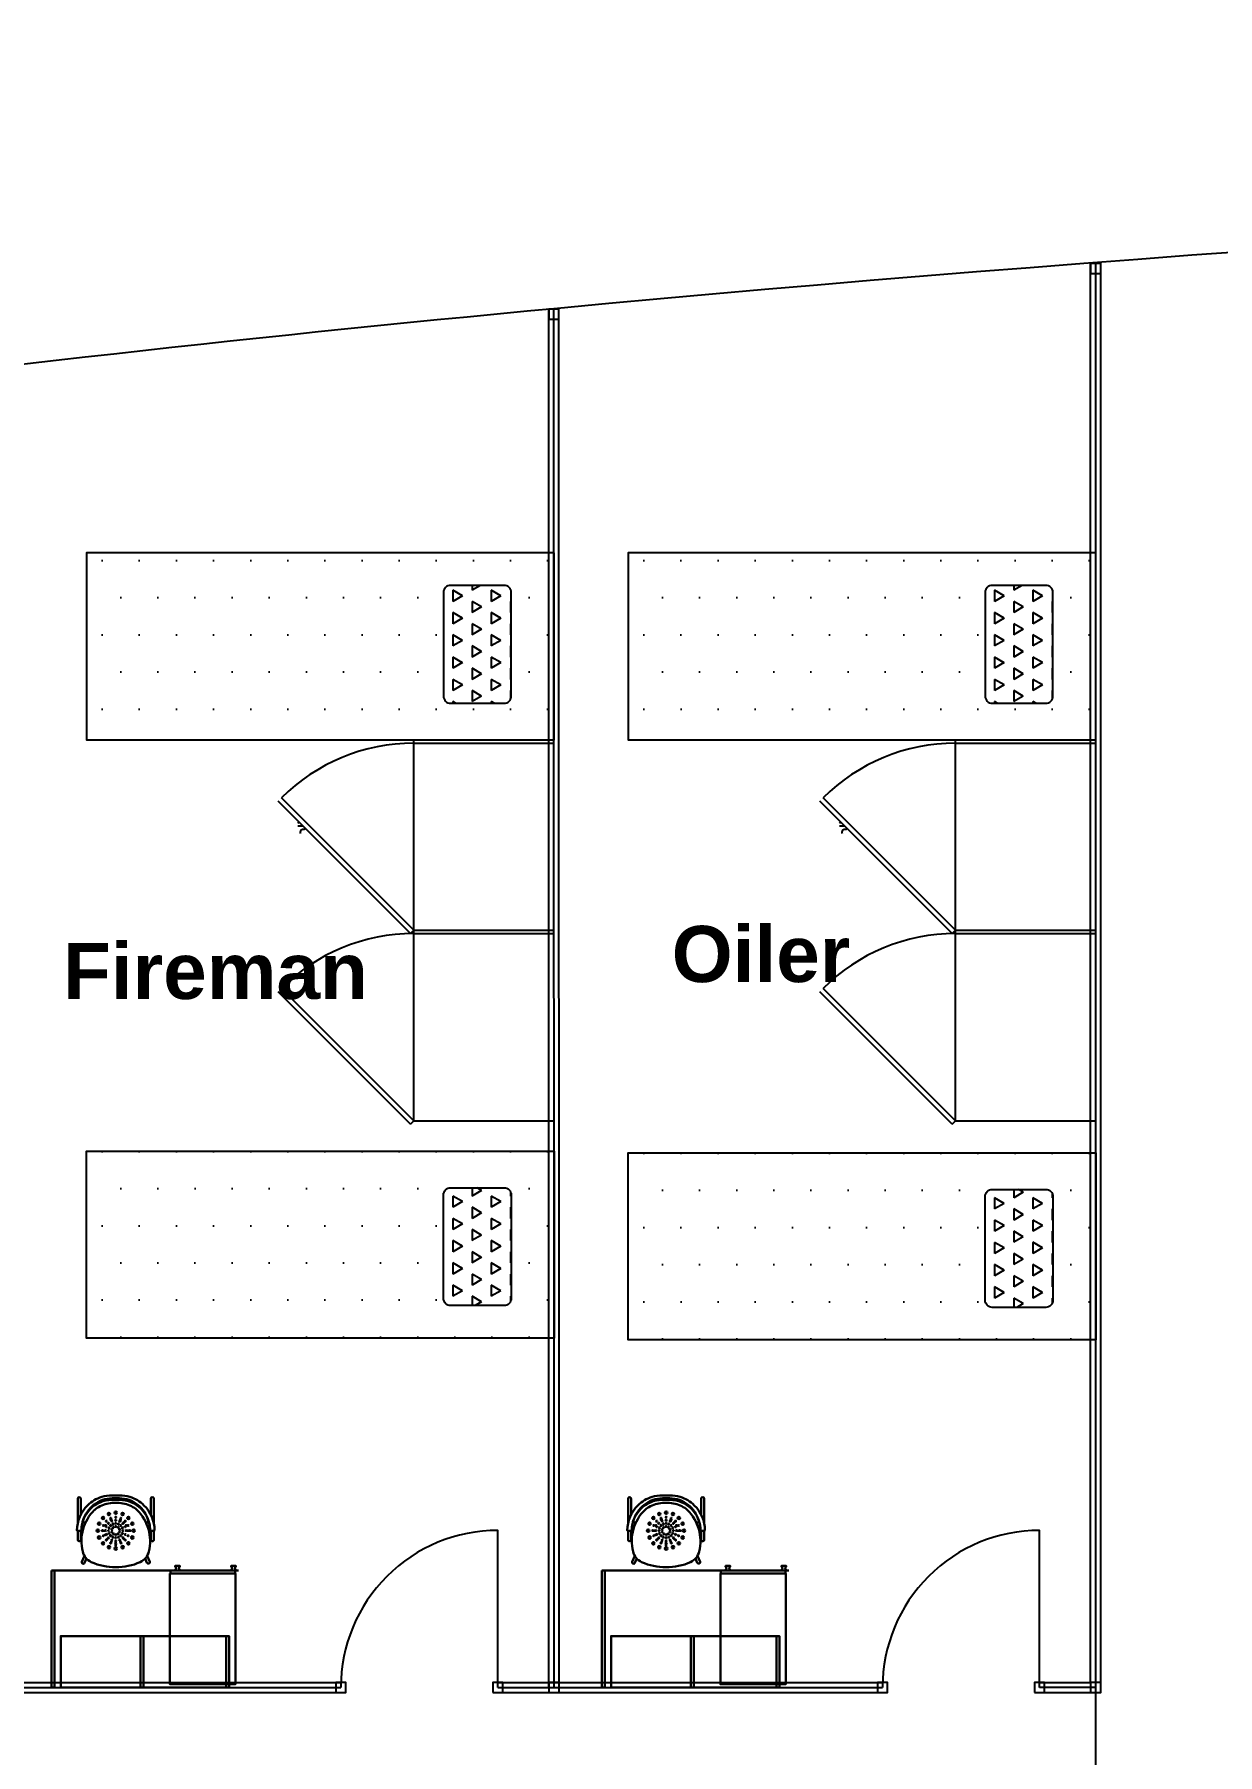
# Model space of a CAD drawing. Header units: millimetres. Extents: x 2592 to 2762, y 1632 to 1753.
# Drawn here: x 2618.4 to 2624.26, y 1702.19 to 1710.7 of the extents above; entities that cross this region are included whole.
import ezdxf

# ---------------------------------------------------------------- set-up
doc = ezdxf.new("R2010")
doc.units = ezdxf.units.MM
doc.linetypes.add('ACAD_ISO02W100', pattern=[15, 12, -3])
for name, color, linetype in [('-1', 7, 'Continuous'), ('15', 7, 'Continuous'), ('Layer3', 7, 'Continuous')]:
    doc.layers.add(name, color=color, linetype=linetype)
doc.layers.add('FURNITURE', color=7, linetype='Continuous', lineweight=30)
doc.styles.get("Standard").update_dxf_attribs({"font": 'Arial.ttf'})

msp = doc.modelspace()

# ---------------------------------------------------------------- hatches: boundary and pattern name
h = msp.add_hatch()
h.set_pattern_fill('DOTS', color=105, scale=0.115818, style=0)
h.set_pattern_definition([(180, (3318.78696, 1916.04606), (-0.09193087, 0.183861737), [0, -0.183861737])])
h.paths.add_polyline_path([(2618.6552, 1708.1368), (2620.9716, 1708.1368), (2620.9716, 1707.2103), (2618.6552, 1707.2103)])
h.paths.add_polyline_path([(2620.4257, 1707.4116, 0.414214), (2620.4604, 1707.3769), (2620.7262, 1707.3769, 0.414214), (2620.761, 1707.4116), (2620.761, 1707.9263, 0.414214), (2620.7262, 1707.9611), (2620.4604, 1707.9611, 0.414214), (2620.4257, 1707.9263)], flags=16)
h = msp.add_hatch()
h.set_pattern_fill('DOTS', color=105, scale=0.115818, style=0)
h.set_pattern_definition([(180, (3321.47024, 1916.04606), (-0.09193087, 0.183861737), [0, -0.183861737])])
h.paths.add_polyline_path([(2621.3385, 1708.1368), (2623.6548, 1708.1368), (2623.6548, 1707.2103), (2621.3385, 1707.2103)])
h.paths.add_polyline_path([(2623.1089, 1707.4116, 0.414214), (2623.1437, 1707.3769), (2623.4095, 1707.3769, 0.414214), (2623.4442, 1707.4116), (2623.4442, 1707.9263, 0.414214), (2623.4095, 1707.9611), (2623.1437, 1707.9611, 0.414214), (2623.1089, 1707.9263)], flags=16)
h = msp.add_hatch()
h.set_pattern_fill('TRIANG', color=1, scale=0.011582, angle=-90, style=0)
h.set_pattern_definition([(210, (2589.75449, 1892.15292), (-0.09553735, 0.055158506), [0.05515852, -0.05515852]), (150, (2589.75449, 1892.15292), (-7e-09, 0.110317024), [0.05515852, -0.05515852]), (270, (2589.70673, 1892.1805), (-0.09553734, -0.05515852), [0.05515852, -0.05515852])])
h.paths.add_polyline_path([(2620.4242, 1707.4261, 0.414214), (2620.459, 1707.3913), (2620.7248, 1707.3913, 0.414214), (2620.7595, 1707.4261), (2620.7595, 1707.9408, 0.414214), (2620.7248, 1707.9755), (2620.459, 1707.9755, 0.414214), (2620.4242, 1707.9408)])
h = msp.add_hatch()
h.set_pattern_fill('TRIANG', color=1, scale=0.011582, angle=-90, style=0)
h.set_pattern_definition([(210, (2592.437775, 1892.15292), (-0.09553735, 0.055158506), [0.05515852, -0.05515852]), (150, (2592.437775, 1892.15292), (-7e-09, 0.110317024), [0.05515852, -0.05515852]), (270, (2592.39001, 1892.1805), (-0.09553734, -0.05515852), [0.05515852, -0.05515852])])
h.paths.add_polyline_path([(2623.1075, 1707.4261, 0.414214), (2623.1423, 1707.3913), (2623.4081, 1707.3913, 0.414214), (2623.4428, 1707.4261), (2623.4428, 1707.9408, 0.414214), (2623.4081, 1707.9755), (2623.1423, 1707.9755, 0.414214), (2623.1075, 1707.9408)])
h = msp.add_hatch()
h.set_pattern_fill('DOTS', color=105, scale=0.115818, style=0)
h.set_pattern_definition([(180, (3318.78696, 1930.03487), (-0.09193087, 0.183861737), [0, -0.183861737])])
h.paths.add_polyline_path([(2618.6552, 1704.2472), (2620.9716, 1704.2472), (2620.9716, 1705.1737), (2618.6552, 1705.1737)])
h.paths.add_polyline_path([(2620.4257, 1704.9724, -0.414214), (2620.4604, 1705.0071), (2620.7262, 1705.0071, -0.414214), (2620.761, 1704.9724), (2620.761, 1704.4576, -0.414214), (2620.7262, 1704.4229), (2620.4604, 1704.4229, -0.414214), (2620.4257, 1704.4576)], flags=16)
h = msp.add_hatch()
h.set_pattern_fill('DOTS', color=105, scale=0.115818, style=0)
h.set_pattern_definition([(180, (3321.47024, 1930.02642), (-0.09193087, 0.183861737), [0, -0.183861737])])
h.paths.add_polyline_path([(2621.3385, 1704.2387), (2623.6548, 1704.2387), (2623.6548, 1705.1653), (2621.3385, 1705.1653)])
h.paths.add_polyline_path([(2623.1089, 1704.9639, -0.414214), (2623.1437, 1704.9987), (2623.4095, 1704.9987, -0.414214), (2623.4442, 1704.9639), (2623.4442, 1704.4492, -0.414214), (2623.4095, 1704.4144), (2623.1437, 1704.4144, -0.414214), (2623.1089, 1704.4492)], flags=16)
h = msp.add_hatch()
h.set_pattern_fill('TRIANG', color=1, scale=0.011582, angle=-90, style=0)
h.set_pattern_definition([(210, (2589.75449, 1906.141735), (-0.09553735, 0.055158506), [0.05515852, -0.05515852]), (150, (2589.75449, 1906.141735), (-7e-09, 0.110317024), [0.05515852, -0.05515852]), (270, (2589.70673, 1906.16931), (-0.09553734, -0.055158518), [0.05515852, -0.05515852])])
h.paths.add_polyline_path([(2620.4242, 1704.9579, -0.414214), (2620.459, 1704.9927), (2620.7248, 1704.9927, -0.414214), (2620.7595, 1704.9579), (2620.7595, 1704.4432, -0.414214), (2620.7248, 1704.4085), (2620.459, 1704.4085, -0.414214), (2620.4242, 1704.4432)])
h = msp.add_hatch()
h.set_pattern_fill('TRIANG', color=1, scale=0.011582, angle=-90, style=0)
h.set_pattern_definition([(210, (2592.437775, 1906.13328), (-0.09553735, 0.055158506), [0.05515852, -0.05515852]), (150, (2592.437775, 1906.13328), (-7e-09, 0.110317024), [0.05515852, -0.05515852]), (270, (2592.39001, 1906.16086), (-0.09553734, -0.055158518), [0.05515852, -0.05515852])])
h.paths.add_polyline_path([(2623.1075, 1704.9495, -0.414214), (2623.1423, 1704.9842), (2623.4081, 1704.9842, -0.414214), (2623.4428, 1704.9495), (2623.4428, 1704.4347, -0.414214), (2623.4081, 1704.4), (2623.1423, 1704.4, -0.414214), (2623.1075, 1704.4347)])

# ---------------------------------------------------------------- linework, layer by layer
at = {"layer": '-1', "color": 7}
for points in [[(2620.6936, 1702.5178), (2620.6936, 1703.2956, 0.414214), (2619.9158, 1702.5178)], [(2623.3769, 1702.5178), (2623.3769, 1703.2956, 0.414214), (2622.5991, 1702.5178)]]:
    msp.add_lwpolyline(points, format="xyb", dxfattribs=at)
for p, q in [((2623.6548, 1703.5956), (2623.6548, 1709.5717)), ((2623.6548, 1702.5178), (2623.3769, 1702.5178))]:
    msp.add_line(p, q)
at = {"color": 2}
for p, q in [((2620.2767, 1707.2103), (2620.9716, 1707.2103)), ((2620.2767, 1707.2103), (2620.9716, 1707.2103)), ((2620.2767, 1707.1939), (2620.2767, 1707.2103)), ((2620.2767, 1707.2103), (2620.9716, 1707.2103)), ((2622.9599, 1707.2103), (2623.6548, 1707.2103)), ((2622.9599, 1707.2103), (2623.6548, 1707.2103)), ((2622.9599, 1707.1939), (2622.9599, 1707.2103)), ((2622.9599, 1707.2103), (2623.6548, 1707.2103)), ((2620.2767, 1706.2673), (2620.2767, 1707.1939)), ((2620.2767, 1707.1939), (2620.9716, 1707.1939)), ((2622.9599, 1706.2673), (2622.9599, 1707.1939)), ((2622.9599, 1707.1939), (2623.6548, 1707.1939)), ((2620.2603, 1706.2509), (2619.6051, 1706.9061)), ((2620.2767, 1706.2673), (2619.6215, 1706.9225)), ((2622.9436, 1706.2509), (2622.2884, 1706.9061)), ((2622.9599, 1706.2673), (2622.3048, 1706.9225)), ((2619.7025, 1706.7846), (2619.7257, 1706.7846)), ((2622.3858, 1706.7846), (2622.4089, 1706.7846)), ((2620.2603, 1706.2837), (2620.2767, 1706.2673)), ((2622.9436, 1706.2837), (2622.9599, 1706.2673)), ((2620.2603, 1706.2509), (2620.2767, 1706.2673)), ((2620.2767, 1706.2673), (2620.9716, 1706.2673)), ((2620.2767, 1706.2673), (2620.9716, 1706.2673)), ((2620.2767, 1706.2509), (2620.2767, 1706.2673)), ((2620.2767, 1706.2673), (2620.9716, 1706.2673)), ((2620.2767, 1706.2673), (2620.9716, 1706.2673)), ((2620.2767, 1706.2673), (2620.9716, 1706.2673)), ((2620.2767, 1705.3244), (2620.2767, 1706.2509)), ((2620.2767, 1706.2509), (2620.9716, 1706.2509)), ((2622.9436, 1706.2509), (2622.9599, 1706.2673)), ((2622.9599, 1706.2673), (2623.6548, 1706.2673)), ((2622.9599, 1706.2673), (2623.6548, 1706.2673)), ((2622.9599, 1706.2509), (2622.9599, 1706.2673)), ((2622.9599, 1706.2673), (2623.6548, 1706.2673)), ((2622.9599, 1706.2673), (2623.6548, 1706.2673)), ((2622.9599, 1706.2673), (2623.6548, 1706.2673)), ((2622.9599, 1705.3244), (2622.9599, 1706.2509)), ((2622.9599, 1706.2509), (2623.6548, 1706.2509)), ((2620.2603, 1705.308), (2619.6051, 1705.9632)), ((2620.2767, 1705.3244), (2619.6215, 1705.9796)), ((2622.9436, 1705.308), (2622.2884, 1705.9632)), ((2622.9599, 1705.3244), (2622.3048, 1705.9796)), ((2620.2603, 1705.3408), (2620.2767, 1705.3244)), ((2622.9436, 1705.3408), (2622.9599, 1705.3244)), ((2620.2603, 1705.308), (2620.2767, 1705.3244)), ((2620.2767, 1705.3244), (2620.9716, 1705.3244)), ((2620.2767, 1705.3244), (2620.9716, 1705.3244)), ((2622.9436, 1705.308), (2622.9599, 1705.3244)), ((2622.9599, 1705.3244), (2623.6548, 1705.3244)), ((2622.9599, 1705.3244), (2623.6548, 1705.3244))]:
    msp.add_line(p, q, dxfattribs=at)
for points in [[(2623.6298, 1709.5198), (2623.6798, 1709.5198), (2623.6798, 1709.5698), (2623.6298, 1709.5698)], [(2620.9462, 1709.2939), (2620.9962, 1709.2939), (2620.9962, 1709.3439), (2620.9462, 1709.3439)], [(2620.9716, 1708.1368), (2618.6552, 1708.1368), (2618.6552, 1707.2103), (2620.9716, 1707.2103)], [(2623.6548, 1708.1368), (2621.3385, 1708.1368), (2621.3385, 1707.2103), (2623.6548, 1707.2103)], [(2620.9716, 1704.2472), (2618.6552, 1704.2472), (2618.6552, 1705.1737), (2620.9716, 1705.1737)], [(2623.6548, 1704.2387), (2621.3385, 1704.2387), (2621.3385, 1705.1653), (2623.6548, 1705.1653)], [(2619.8908, 1702.4928), (2619.9408, 1702.4928), (2619.9408, 1702.5428), (2619.8908, 1702.5428)], [(2620.6686, 1702.4928), (2620.7186, 1702.4928), (2620.7186, 1702.5428), (2620.6686, 1702.5428)], [(2620.9466, 1702.4928), (2620.9966, 1702.4928), (2620.9966, 1702.5428), (2620.9466, 1702.5428)], [(2622.5741, 1702.4928), (2622.6241, 1702.4928), (2622.6241, 1702.5428), (2622.5741, 1702.5428)], [(2623.3519, 1702.4928), (2623.4019, 1702.4928), (2623.4019, 1702.5428), (2623.3519, 1702.5428)], [(2623.6298, 1702.4928), (2623.6798, 1702.4928), (2623.6798, 1702.5428), (2623.6298, 1702.5428)]]:
    msp.add_lwpolyline(points, close=True)
at = {"color": 1}
for points in [[(2620.4242, 1707.9408), (2620.4242, 1707.4261, 0.414214), (2620.459, 1707.3913), (2620.7248, 1707.3913, 0.414214), (2620.7595, 1707.4261), (2620.7595, 1707.9408, 0.414214), (2620.7248, 1707.9755), (2620.459, 1707.9755, 0.414214)], [(2623.1075, 1707.9408), (2623.1075, 1707.4261, 0.414214), (2623.1423, 1707.3913), (2623.4081, 1707.3913, 0.414214), (2623.4428, 1707.4261), (2623.4428, 1707.9408, 0.414214), (2623.4081, 1707.9755), (2623.1423, 1707.9755, 0.414214)], [(2620.4242, 1704.4432), (2620.4242, 1704.9579, -0.414214), (2620.459, 1704.9927), (2620.7248, 1704.9927, -0.414214), (2620.7595, 1704.9579), (2620.7595, 1704.4432, -0.414214), (2620.7248, 1704.4085), (2620.459, 1704.4085, -0.414214)], [(2623.1075, 1704.4347), (2623.1075, 1704.9495, -0.414214), (2623.1423, 1704.9842), (2623.4081, 1704.9842, -0.414214), (2623.4428, 1704.9495), (2623.4428, 1704.4347, -0.414214), (2623.4081, 1704.4), (2623.1423, 1704.4, -0.414214)]]:
    msp.add_lwpolyline(points, format="xyb", close=True, dxfattribs=at)
at = {"color": 2, "ltscale": 0.1}
for points in [[(2619.702, 1706.7983), (2619.7074, 1706.8038), (2619.7402, 1706.7711)], [(2622.3852, 1706.7983), (2622.3907, 1706.8038), (2622.4235, 1706.7711)], [(2619.7402, 1706.7711), (2619.7347, 1706.7656)], [(2622.4235, 1706.7711), (2622.418, 1706.7656)]]:
    msp.add_lwpolyline(points, dxfattribs=at)
at = {"color": 2}
for centre in [(2620.2767, 1706.2673), (2622.9599, 1706.2673), (2620.2767, 1705.3244), (2622.9599, 1705.3244)]:
    msp.add_arc(centre, 0.9265, 90, 135, dxfattribs=at)
at = {"color": 2, "ltscale": 0.1}
for centre in [(2619.729, 1706.7517), (2622.4123, 1706.7517)]:
    msp.add_arc(centre, 0.0151, 67.61986, 202.38014, dxfattribs=at)
at = {"layer": '15'}
for p, q in [((2620.9716, 1702.5178), (2620.9712, 1709.3439)), ((2618.0103, 1702.5178), (2619.9158, 1702.5178)), ((2620.6936, 1702.5178), (2622.5991, 1702.5178))]:
    msp.add_line(p, q, dxfattribs=at)
at = {"layer": '15', "linetype": 'ACAD_ISO02W100'}
msp.add_line((2623.6552, 1701.7685), (2623.6548, 1703.5956), dxfattribs=at)
at = {"layer": '15'}
msp.add_open_spline([(2595.4177, 1703.4766), (2597.9896, 1705.1558), (2607.4952, 1707.4045), (2618.8266, 1709.5475), (2646.5254, 1710.6884), (2663.2577, 1710.6345), (2684.8698, 1710.8059), (2704.7942, 1709.4347), (2716.9406, 1704.9596), (2720.8421, 1701.6755), (2721.7541, 1699.1949), (2720.8418, 1696.6038), (2716.9403, 1693.3196), (2704.7938, 1688.8446), (2684.8694, 1687.4734), (2663.2573, 1687.6447), (2646.5251, 1687.5908), (2618.8263, 1688.7317), (2607.4948, 1690.8747), (2597.9892, 1693.1234), (2595.4173, 1694.8026)], degree=3, knots=[0, 0, 0, 0, 7.869222, 26.748757, 42.740066, 76.819194, 100.648485, 122.401168, 132.015576, 139.770971, 139.770971, 139.770971, 147.526365, 157.140773, 178.893456, 202.722747, 236.801876, 252.793184, 271.67272, 279.541942, 279.541942, 279.541942, 279.541942], dxfattribs=at)
at = {"layer": 'FURNITURE', "color": 3, "ltscale": 0.1}
for p, q in [((2618.7822, 1703.4687), (2618.8007, 1703.4687)), ((2618.8192, 1703.4687), (2618.8007, 1703.4687)), ((2621.5084, 1703.4687), (2621.527, 1703.4687)), ((2621.5455, 1703.4687), (2621.527, 1703.4687)), ((2618.6124, 1703.4526), (2618.6124, 1703.3314)), ((2618.627, 1703.4526), (2618.627, 1703.373)), ((2618.7822, 1703.4543), (2618.8192, 1703.4543)), ((2618.7822, 1703.4463), (2618.8007, 1703.4463)), ((2618.809, 1703.4324), (2618.7936, 1703.4324)), ((2618.8192, 1703.4463), (2618.8007, 1703.4463)), ((2618.9744, 1703.4526), (2618.9744, 1703.373)), ((2618.9891, 1703.4526), (2618.9891, 1703.3314)), ((2621.3386, 1703.4526), (2621.3386, 1703.3314)), ((2621.3533, 1703.4526), (2621.3533, 1703.373)), ((2621.5084, 1703.4543), (2621.5455, 1703.4543)), ((2621.5084, 1703.4463), (2621.527, 1703.4463)), ((2621.5352, 1703.4324), (2621.5198, 1703.4324)), ((2621.5455, 1703.4463), (2621.527, 1703.4463)), ((2621.7006, 1703.4526), (2621.7006, 1703.373)), ((2621.7153, 1703.4526), (2621.7153, 1703.3314)), ((2618.6294, 1703.2937), (2618.6101, 1703.2937)), ((2618.6124, 1703.2937), (2618.6124, 1703.2482)), ((2618.627, 1703.2937), (2618.627, 1703.2482)), ((2618.6329, 1703.3193), (2618.6449, 1703.3193)), ((2618.636, 1703.334), (2618.651, 1703.334)), ((2618.7263, 1703.3087), (2618.7264, 1703.3087)), ((2618.966, 1703.334), (2618.9504, 1703.334)), ((2618.9689, 1703.3193), (2618.9566, 1703.3193)), ((2618.9721, 1703.2937), (2618.9914, 1703.2937)), ((2618.9744, 1703.2937), (2618.9744, 1703.2482)), ((2618.9891, 1703.2937), (2618.9891, 1703.2482)), ((2621.3556, 1703.2937), (2621.3363, 1703.2937)), ((2621.3386, 1703.2937), (2621.3386, 1703.2482)), ((2621.3533, 1703.2937), (2621.3533, 1703.2482)), ((2621.3591, 1703.3193), (2621.3711, 1703.3193)), ((2621.3622, 1703.334), (2621.3773, 1703.334)), ((2621.4526, 1703.3087), (2621.4527, 1703.3087)), ((2621.6922, 1703.334), (2621.6766, 1703.334)), ((2621.6952, 1703.3193), (2621.6828, 1703.3193)), ((2621.6983, 1703.2937), (2621.7176, 1703.2937)), ((2621.7006, 1703.2937), (2621.7006, 1703.2482)), ((2621.7153, 1703.2937), (2621.7153, 1703.2482)), ((2618.6327, 1703.1404), (2618.6451, 1703.17)), ((2618.6463, 1703.1348), (2618.6552, 1703.1563)), ((2618.9552, 1703.1348), (2618.9462, 1703.1563)), ((2618.9687, 1703.1404), (2618.9564, 1703.17)), ((2621.359, 1703.1404), (2621.3713, 1703.17)), ((2621.3725, 1703.1348), (2621.3815, 1703.1563)), ((2621.6814, 1703.1348), (2621.6724, 1703.1563)), ((2621.6949, 1703.1404), (2621.6826, 1703.17))]:
    msp.add_line(p, q, dxfattribs=at)
at = {"layer": 'FURNITURE', "color": 3}
for p, q in [((2618.4966, 1703.0968), (2619.4085, 1703.0968)), ((2621.2228, 1703.0968), (2622.1347, 1703.0968))]:
    msp.add_line(p, q, dxfattribs=at)
at = {"layer": 'FURNITURE', "color": 3, "ltscale": 0.1}
for points in [[(2619.1181, 1703.1145), (2619.1181, 1703.1199), (2619.0949, 1703.1199), (2619.0949, 1703.1145)], [(2619.3955, 1703.1145), (2619.3955, 1703.1199), (2619.3723, 1703.1199), (2619.3723, 1703.1145)], [(2621.8443, 1703.1145), (2621.8443, 1703.1199), (2621.8212, 1703.1199), (2621.8212, 1703.1145)], [(2622.1217, 1703.1145), (2622.1217, 1703.1199), (2622.0985, 1703.1199), (2622.0985, 1703.1145)], [(2619.0949, 1703.1006), (2619.0949, 1703.0968), (2619.1181, 1703.0968)], [(2619.1181, 1703.0968), (2619.1181, 1703.1006)], [(2619.3723, 1703.1006), (2619.3723, 1703.0968), (2619.3955, 1703.0968)], [(2621.8212, 1703.1006), (2621.8212, 1703.0968), (2621.8443, 1703.0968)], [(2621.8443, 1703.0968), (2621.8443, 1703.1006)], [(2622.0985, 1703.1006), (2622.0985, 1703.0968), (2622.1217, 1703.0968)]]:
    msp.add_lwpolyline(points, dxfattribs=at)
at = {"layer": 'FURNITURE', "color": 3, "ltscale": 0.1, "flags": 128}
for points in [[(2618.4819, 1703.0968), (2618.4819, 1702.5178), (2618.4966, 1702.5178), (2618.4966, 1703.0968)], [(2619.3935, 1703.0813), (2619.3935, 1702.5333), (2619.0693, 1702.5333), (2619.0693, 1703.0813)], [(2619.3916, 1703.0821), (2619.0713, 1703.0821), (2619.0713, 1703.0968), (2619.3916, 1703.0968)], [(2621.2082, 1703.0968), (2621.2082, 1702.5178), (2621.2228, 1702.5178), (2621.2228, 1703.0968)], [(2622.1198, 1703.0813), (2622.1198, 1702.5333), (2621.7956, 1702.5333), (2621.7956, 1703.0813)], [(2622.1178, 1703.0821), (2621.7975, 1703.0821), (2621.7975, 1703.0968), (2622.1178, 1703.0968)], [(2619.3623, 1702.5178), (2618.5279, 1702.5178), (2618.5279, 1702.7725), (2619.3623, 1702.7725)], [(2622.0885, 1702.5178), (2621.2541, 1702.5178), (2621.2541, 1702.7725), (2622.0885, 1702.7725)]]:
    msp.add_lwpolyline(points, close=True, dxfattribs=at)
for points in [[(2618.9231, 1702.5178), (2618.9231, 1702.7725), (2618.9377, 1702.7725), (2618.9377, 1702.5178)], [(2619.3476, 1702.7725), (2619.3476, 1702.5178)], [(2621.6493, 1702.5178), (2621.6493, 1702.7725), (2621.664, 1702.7725), (2621.664, 1702.5178)], [(2622.0738, 1702.7725), (2622.0738, 1702.5178)]]:
    msp.add_lwpolyline(points, dxfattribs=at)
at = {"layer": 'FURNITURE', "color": 3, "ltscale": 0.1}
for centre, radius in [((2618.7668, 1703.3765), 0.00618), ((2618.8007, 1703.3833), 0.00618), ((2618.8347, 1703.3765), 0.00618), ((2621.493, 1703.3765), 0.00618), ((2621.527, 1703.3833), 0.00618), ((2621.5609, 1703.3765), 0.00618), ((2618.712, 1703.2945), 0.00618), ((2618.7187, 1703.3285), 0.00618), ((2618.7343, 1703.2945), 0.0027), ((2618.738, 1703.3573), 0.00618), ((2618.7394, 1703.3199), 0.0027), ((2618.7498, 1703.2945), 0.0027), ((2618.7537, 1703.314), 0.0027), ((2618.7538, 1703.3414), 0.0027), ((2618.7647, 1703.3305), 0.0027), ((2618.7652, 1703.2945), 0.0027), ((2618.7679, 1703.3081), 0.0027), ((2618.7753, 1703.3558), 0.0027), ((2618.7756, 1703.3196), 0.0027), ((2618.7812, 1703.3416), 0.0027), ((2618.7816, 1703.3007), 0.0027), ((2618.7816, 1703.2883), 0.0027), ((2618.7871, 1703.3273), 0.0027), ((2618.7889, 1703.3107), 0.0027), ((2618.8007, 1703.3609), 0.0027), ((2618.8007, 1703.3454), 0.0027), ((2618.8007, 1703.33), 0.0027), ((2618.8007, 1703.3146), 0.0027), ((2618.8125, 1703.3107), 0.0027), ((2618.8143, 1703.3273), 0.0027), ((2618.8198, 1703.3007), 0.0027), ((2618.8198, 1703.2883), 0.0027), ((2618.8202, 1703.3416), 0.0027), ((2618.8258, 1703.3196), 0.0027), ((2618.8261, 1703.3558), 0.0027), ((2618.8335, 1703.3081), 0.0027), ((2618.8362, 1703.2945), 0.0027), ((2618.8367, 1703.3305), 0.0027), ((2618.8477, 1703.3414), 0.0027), ((2618.8478, 1703.314), 0.0027), ((2618.8517, 1703.2945), 0.0027), ((2618.8635, 1703.3573), 0.00618), ((2618.862, 1703.3199), 0.0027), ((2618.8671, 1703.2945), 0.0027), ((2618.8827, 1703.3285), 0.00618), ((2618.8895, 1703.2945), 0.00618), ((2621.4382, 1703.2945), 0.00618), ((2621.445, 1703.3285), 0.00618), ((2621.4606, 1703.2945), 0.0027), ((2621.4642, 1703.3573), 0.00618), ((2621.4656, 1703.3199), 0.0027), ((2621.476, 1703.2945), 0.0027), ((2621.4799, 1703.314), 0.0027), ((2621.48, 1703.3414), 0.0027), ((2621.4909, 1703.3305), 0.0027), ((2621.4915, 1703.2945), 0.0027), ((2621.4942, 1703.3081), 0.0027), ((2621.5016, 1703.3558), 0.0027), ((2621.5019, 1703.3196), 0.0027), ((2621.5075, 1703.3416), 0.0027), ((2621.5079, 1703.3007), 0.0027), ((2621.5079, 1703.2883), 0.0027), ((2621.5134, 1703.3273), 0.0027), ((2621.5152, 1703.3107), 0.0027), ((2621.527, 1703.3609), 0.0027), ((2621.527, 1703.3454), 0.0027), ((2621.527, 1703.33), 0.0027), ((2621.527, 1703.3146), 0.0027), ((2621.5388, 1703.3107), 0.0027), ((2621.5405, 1703.3273), 0.0027), ((2621.546, 1703.3007), 0.0027), ((2621.546, 1703.2883), 0.0027), ((2621.5465, 1703.3416), 0.0027), ((2621.5521, 1703.3196), 0.0027), ((2621.5524, 1703.3558), 0.0027), ((2621.5598, 1703.3081), 0.0027), ((2621.5625, 1703.2945), 0.0027), ((2621.563, 1703.3305), 0.0027), ((2621.5739, 1703.3414), 0.0027), ((2621.574, 1703.314), 0.0027), ((2621.5779, 1703.2945), 0.0027), ((2621.5897, 1703.3573), 0.00618), ((2621.5883, 1703.3199), 0.0027), ((2621.5933, 1703.2945), 0.0027), ((2621.609, 1703.3285), 0.00618), ((2621.6157, 1703.2945), 0.00618), ((2618.7187, 1703.2605), 0.00618), ((2618.738, 1703.2317), 0.00618), ((2618.7394, 1703.2691), 0.0027), ((2618.7538, 1703.2476), 0.0027), ((2618.754, 1703.275), 0.0027), ((2618.7668, 1703.2125), 0.00618), ((2618.7647, 1703.2585), 0.0027), ((2618.7679, 1703.2809), 0.0027), ((2618.7753, 1703.2332), 0.0027), ((2618.7756, 1703.2694), 0.0027), ((2618.7812, 1703.2474), 0.0027), ((2618.7871, 1703.2617), 0.0027), ((2618.7889, 1703.2783), 0.0027), ((2618.8007, 1703.2057), 0.00618), ((2618.8007, 1703.259), 0.0027), ((2618.8007, 1703.2435), 0.0027), ((2618.8007, 1703.2281), 0.0027), ((2618.8011, 1703.2744), 0.0027), ((2618.8125, 1703.2783), 0.0027), ((2618.8143, 1703.2617), 0.0027), ((2618.8202, 1703.2474), 0.0027), ((2618.8258, 1703.2694), 0.0027), ((2618.8261, 1703.2332), 0.0027), ((2618.8347, 1703.2125), 0.00618), ((2618.8335, 1703.2809), 0.0027), ((2618.8367, 1703.2585), 0.0027), ((2618.8477, 1703.2476), 0.0027), ((2618.8478, 1703.275), 0.0027), ((2618.8635, 1703.2317), 0.00618), ((2618.862, 1703.2691), 0.0027), ((2618.8827, 1703.2605), 0.00618), ((2621.445, 1703.2605), 0.00618), ((2621.4642, 1703.2317), 0.00618), ((2621.4656, 1703.2691), 0.0027), ((2621.48, 1703.2476), 0.0027), ((2621.4802, 1703.275), 0.0027), ((2621.493, 1703.2125), 0.00618), ((2621.4909, 1703.2585), 0.0027), ((2621.4942, 1703.2809), 0.0027), ((2621.5016, 1703.2332), 0.0027), ((2621.5019, 1703.2694), 0.0027), ((2621.5075, 1703.2474), 0.0027), ((2621.5134, 1703.2617), 0.0027), ((2621.5152, 1703.2783), 0.0027), ((2621.527, 1703.2057), 0.00618), ((2621.527, 1703.259), 0.0027), ((2621.527, 1703.2435), 0.0027), ((2621.527, 1703.2281), 0.0027), ((2621.5273, 1703.2744), 0.0027), ((2621.5388, 1703.2783), 0.0027), ((2621.5405, 1703.2617), 0.0027), ((2621.5465, 1703.2474), 0.0027), ((2621.5521, 1703.2694), 0.0027), ((2621.5524, 1703.2332), 0.0027), ((2621.5609, 1703.2125), 0.00618), ((2621.5598, 1703.2809), 0.0027), ((2621.563, 1703.2585), 0.0027), ((2621.5739, 1703.2476), 0.0027), ((2621.574, 1703.275), 0.0027), ((2621.5897, 1703.2317), 0.00618), ((2621.5883, 1703.2691), 0.0027), ((2621.609, 1703.2605), 0.00618)]:
    msp.add_circle(centre, radius, dxfattribs=at)
for centre, radius, start, end in [((2618.7822, 1703.295), 0.1737, 107.14006, 134.21994), ((2618.7808, 1703.3044), 0.1643, 89.50604, 107.63402), ((2618.8207, 1703.3044), 0.1643, 72.36598, 90.49396), ((2618.8192, 1703.295), 0.1737, 45.78006, 72.85994), ((2621.5084, 1703.295), 0.1737, 107.14006, 134.21994), ((2621.507, 1703.3044), 0.1643, 89.50604, 107.63402), ((2621.5469, 1703.3044), 0.1643, 72.36598, 90.49396), ((2621.5455, 1703.295), 0.1737, 45.78006, 72.85994), ((2618.7822, 1703.295), 0.1737, 134.21994, 179.91302), ((2618.8495, 1703.2419), 0.2188, 135.0946, 193.52408), ((2618.7822, 1703.295), 0.1513, 90, 179.90015), ((2618.8092, 1703.2879), 0.1801, 146.84756, 160.50076), ((2618.7959, 1703.2922), 0.1666, 128.94152, 145.57673), ((2618.7829, 1703.3085), 0.1458, 89.70813, 129.00552), ((2618.7929, 1703.2773), 0.1544, 103.8294, 129.55484), ((2618.7926, 1703.2975), 0.1349, 89.76509, 105.93855), ((2618.8084, 1703.2975), 0.1349, 74.06145, 90.23491), ((2618.8185, 1703.3085), 0.1458, 50.99448, 90.29187), ((2618.8192, 1703.295), 0.1513, 0.09985, 90), ((2618.8086, 1703.2773), 0.1544, 50.44516, 76.1706), ((2618.7519, 1703.2419), 0.2188, 346.47592, 44.9054), ((2618.8055, 1703.2922), 0.1666, 34.42327, 51.05848), ((2618.8192, 1703.295), 0.1737, 0.08698, 45.78006), ((2618.7922, 1703.2879), 0.1801, 19.49924, 33.15244), ((2621.5084, 1703.295), 0.1737, 134.21994, 179.91302), ((2621.5758, 1703.2419), 0.2188, 135.0946, 193.52408), ((2621.5084, 1703.295), 0.1513, 90, 179.90015), ((2621.5355, 1703.2879), 0.1801, 146.84756, 160.50076), ((2621.5221, 1703.2922), 0.1666, 128.94152, 145.57673), ((2621.5092, 1703.3085), 0.1458, 89.70813, 129.00552), ((2621.5191, 1703.2773), 0.1544, 103.8294, 129.55484), ((2621.5189, 1703.2975), 0.1349, 89.76509, 105.93855), ((2621.5347, 1703.2975), 0.1349, 74.06145, 90.23491), ((2621.5447, 1703.3085), 0.1458, 50.99448, 90.29187), ((2621.5455, 1703.295), 0.1513, 0.09985, 90), ((2621.5348, 1703.2773), 0.1544, 50.44516, 76.1706), ((2621.4781, 1703.2419), 0.2188, 346.47592, 44.9054), ((2621.5318, 1703.2922), 0.1666, 34.42327, 51.05848), ((2621.5455, 1703.295), 0.1737, 0.08698, 45.78006), ((2621.5184, 1703.2879), 0.1801, 19.49924, 33.15244), ((2618.6101, 1703.2953), 0.00154, 179.91134, 270), ((2618.6294, 1703.2953), 0.00154, 270, 359.90015), ((2619.2661, 1703.2584), 0.637, 175.4451, 176.80328), ((2618.8127, 1703.2907), 0.1825, 161.69132, 174.24183), ((2618.7887, 1703.2907), 0.1825, 5.75817, 18.30868), ((2618.3353, 1703.2584), 0.637, 3.19672, 4.5549), ((2618.9721, 1703.2953), 0.00154, 180.09985, 270), ((2618.9914, 1703.2953), 0.00154, 270, 359.90015), ((2621.3363, 1703.2953), 0.00154, 179.91134, 270), ((2621.3556, 1703.2953), 0.00154, 270, 359.90015), ((2621.9924, 1703.2584), 0.637, 175.4451, 176.80328), ((2621.539, 1703.2907), 0.1825, 161.69132, 174.24183), ((2621.515, 1703.2907), 0.1825, 5.75817, 18.30868), ((2621.0616, 1703.2584), 0.637, 3.19672, 4.5549), ((2621.6983, 1703.2953), 0.00154, 180.09985, 270), ((2621.7176, 1703.2953), 0.00154, 270, 359.90015), ((2618.6197, 1703.2482), 0.00733, 180, 0), ((2618.9817, 1703.2482), 0.00733, 180, 0), ((2621.346, 1703.2482), 0.00733, 180, 0), ((2621.708, 1703.2482), 0.00733, 180, 0), ((2618.6395, 1703.1376), 0.00733, 157.38699, 337.38699), ((2618.6395, 1703.1376), 0.00733, 157.38699, 337.38699), ((2618.7118, 1703.2088), 0.0772, 193.52408, 245.21342), ((2618.7934, 1703.3854), 0.2717, 245.21342, 271.54199), ((2618.808, 1703.3854), 0.2717, 268.45801, 294.78658), ((2618.8896, 1703.2088), 0.0772, 294.78658, 346.47592), ((2618.9619, 1703.1376), 0.00733, 202.61301, 22.61301), ((2621.3657, 1703.1376), 0.00733, 157.38699, 337.38699), ((2621.3657, 1703.1376), 0.00733, 157.38699, 337.38699), ((2621.4381, 1703.2088), 0.0772, 193.52408, 245.21342), ((2621.5196, 1703.3854), 0.2717, 245.21342, 271.54199), ((2621.5343, 1703.3854), 0.2717, 268.45801, 294.78658), ((2621.6158, 1703.2088), 0.0772, 294.78658, 346.47592), ((2621.6882, 1703.1376), 0.00733, 202.61301, 22.61301), ((2619.092, 1703.1076), 0.00753, 292.61986, 67.38014), ((2619.121, 1703.1076), 0.00753, 112.61986, 247.38014), ((2619.3694, 1703.1076), 0.00753, 292.61986, 67.38014), ((2619.3983, 1703.1076), 0.00753, 112.61986, 247.38014), ((2621.8183, 1703.1076), 0.00753, 292.61986, 67.38014), ((2621.8472, 1703.1076), 0.00753, 112.61986, 247.38014), ((2622.0956, 1703.1076), 0.00753, 292.61986, 67.38014), ((2622.1246, 1703.1076), 0.00753, 112.61986, 247.38014)]:
    msp.add_arc(centre, radius, start, end, dxfattribs=at)
at = {"layer": 'FURNITURE', "color": 3, "ltscale": 0.1, "extrusion": (0, 0, -1)}
for centre in [(2618.6197, 1703.4526), (2618.6197, 1703.4526), (2618.6197, 1703.4526), (2618.6197, 1703.4526), (2621.346, 1703.4526), (2621.346, 1703.4526), (2621.346, 1703.4526), (2621.346, 1703.4526)]:
    msp.add_ellipse(centre, major_axis=(0.00733, 0), ratio=0.964867, start_param=3.141593, end_param=6.283185, dxfattribs=at)
at = {"layer": 'FURNITURE', "color": 3, "ltscale": 0.1}
for centre in [(2618.9817, 1703.4526), (2618.9817, 1703.4526), (2618.9817, 1703.4526), (2618.9817, 1703.4526), (2621.708, 1703.4526), (2621.708, 1703.4526), (2621.708, 1703.4526), (2621.708, 1703.4526)]:
    msp.add_ellipse(centre, major_axis=(-0.00733, 0), ratio=0.964867, start_param=3.141593, end_param=6.283185, dxfattribs=at)
for p in [(2618.7343, 1703.2945), (2618.7343, 1703.2945), (2618.7421, 1703.2945), (2618.7503, 1703.3201), (2618.775, 1703.3486), (2618.775, 1703.3486), (2618.7783, 1703.3487), (2618.8004, 1703.3459), (2618.8228, 1703.3415), (2618.8232, 1703.3487), (2618.8258, 1703.3486), (2618.8258, 1703.3486), (2618.8422, 1703.336), (2618.8477, 1703.3414), (2618.8477, 1703.3414), (2618.8511, 1703.3201), (2618.8594, 1703.2945), (2618.8671, 1703.2945), (2618.8671, 1703.2945), (2618.8732, 1703.2945), (2621.4606, 1703.2945), (2621.4606, 1703.2945), (2621.4683, 1703.2945), (2621.4765, 1703.3201), (2621.5012, 1703.3486), (2621.5012, 1703.3486), (2621.5045, 1703.3487), (2621.5266, 1703.3459), (2621.549, 1703.3415), (2621.5494, 1703.3487), (2621.552, 1703.3486), (2621.552, 1703.3486), (2621.5684, 1703.336), (2621.5739, 1703.3414), (2621.5739, 1703.3414), (2621.5774, 1703.3201), (2621.5856, 1703.2945), (2621.5933, 1703.2945), (2621.5933, 1703.2945), (2621.5995, 1703.2945), (2618.7394, 1703.2691), (2618.7394, 1703.2691), (2618.7469, 1703.272), (2618.7538, 1703.2476), (2618.7538, 1703.2476), (2618.7592, 1703.253), (2618.7753, 1703.2332), (2618.7753, 1703.2332), (2618.7783, 1703.2403), (2618.8007, 1703.2358), (2618.8007, 1703.2281), (2618.8007, 1703.2281), (2618.8007, 1703.2223), (2618.8232, 1703.2403), (2618.8261, 1703.2332), (2618.8261, 1703.2332), (2618.8422, 1703.253), (2618.8477, 1703.2476), (2618.8477, 1703.2476), (2618.862, 1703.2691), (2618.862, 1703.2691), (2621.4656, 1703.2691), (2621.4656, 1703.2691), (2621.4731, 1703.272), (2621.48, 1703.2476), (2621.48, 1703.2476), (2621.4855, 1703.253), (2621.5016, 1703.2332), (2621.5016, 1703.2332), (2621.5045, 1703.2403), (2621.527, 1703.2358), (2621.527, 1703.2281), (2621.527, 1703.2281), (2621.527, 1703.2223), (2621.5494, 1703.2403), (2621.5524, 1703.2332), (2621.5524, 1703.2332), (2621.5684, 1703.253), (2621.5739, 1703.2476), (2621.5739, 1703.2476), (2621.5883, 1703.2691), (2621.5883, 1703.2691)]:
    msp.add_point(p, dxfattribs=at)
at = {"layer": 'Layer3'}
for p, q in [((2623.6298, 1702.5428), (2623.6298, 1709.5717)), ((2623.6798, 1702.4928), (2623.6798, 1709.5717)), ((2620.9466, 1702.5178), (2620.9462, 1709.3439)), ((2620.9966, 1702.5178), (2620.9962, 1709.3439)), ((2618.0103, 1702.5428), (2619.9158, 1702.5428)), ((2620.6936, 1702.5428), (2622.5991, 1702.5428)), ((2623.3769, 1702.5428), (2623.6298, 1702.5428)), ((2618.0103, 1702.4928), (2619.9158, 1702.4928)), ((2620.6936, 1702.4928), (2622.5991, 1702.4928)), ((2623.3769, 1702.4928), (2623.6798, 1702.4928))]:
    msp.add_line(p, q, dxfattribs=at)

# ---------------------------------------------------------------- texts
at = {"layer": '15', "char_height": 0.277964, "attachment_point": 1}
for s, insert in [('{\\fArial|b1|i0|c0|p34;Oiler}', (2621.5547, 1706.2889)), ('{\\fArial|b1|i0|c0|p34;Fireman}', (2618.5392, 1706.2049))]:
    msp.add_mtext_dynamic_manual_height_columns(s, width=1.80616, gutter_width=38.8614, heights=[0], dxfattribs=dict(at, insert=insert))

doc.saveas('drawing.dxf')
